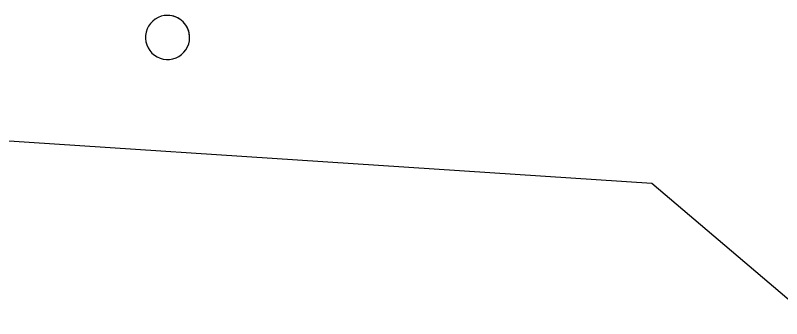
# Model space of a CAD drawing. Extents: x 28 to 165, y -144 to -37.
# Drawn here: x 55.2 to 93.37, y -128.24 to -113.14 of the extents above; entities that cross this region are included whole.
import ezdxf

# ---------------------------------------------------------------- set-up
doc = ezdxf.new("R2010")
doc.units = 0
doc.layers.get('0').update_dxf_attribs({"linetype": 'CONTINUOUS'})

msp = doc.modelspace()

# ---------------------------------------------------------------- linework, layer by layer
at = {"color": 7}
for points in [[(62.783927, -113.143867)], [(62.783927, -113.143867)], [(62.783927, -113.143868)], [(62.783927, -113.143868)], [(62.783927, -113.143868)], [(62.783927, -113.143868)]]:
    msp.add_lwpolyline(points, close=True, dxfattribs=at)
for points in [[(39.489429, -118.380074), (86.903684, -121.493686)], [(86.903684, -121.493686), (94.842888, -128.240573)]]:
    msp.add_lwpolyline(points, dxfattribs=at)
for points in [[(62.783927, -113.143867), (62.339018, -113.143867), (61.937918, -113.411874), (61.767658, -113.822916)], [(62.783927, -113.143867), (62.339018, -113.143867), (61.937918, -113.411874), (61.767658, -113.822916)], [(62.783927, -113.143868), (62.339018, -113.143868), (61.937918, -113.411874), (61.767659, -113.822916)], [(62.783927, -113.143868), (62.339018, -113.143868), (61.937918, -113.411874), (61.767659, -113.822916)], [(62.783927, -113.143868), (62.339018, -113.143868), (61.937918, -113.411874), (61.767659, -113.822916)], [(62.783927, -113.143868), (62.339018, -113.143868), (61.937918, -113.411874), (61.767659, -113.822916)], [(63.883928, -114.243868), (63.883928, -113.636354), (63.391441, -113.143867), (62.783927, -113.143867)], [(63.883928, -114.243868), (63.883928, -113.636354), (63.391441, -113.143867), (62.783927, -113.143867)], [(63.561745, -113.46605), (63.355455, -113.25976), (63.075665, -113.143868), (62.783927, -113.143868)], [(63.561745, -113.46605), (63.355455, -113.25976), (63.075665, -113.143868), (62.783927, -113.143868)], [(63.561745, -113.46605), (63.355455, -113.25976), (63.075665, -113.143868), (62.783927, -113.143868)], [(63.561745, -113.46605), (63.355455, -113.25976), (63.075665, -113.143868), (62.783927, -113.143868)], [(63.883927, -114.243868), (63.883927, -113.95213), (63.768035, -113.67234), (63.561745, -113.46605)], [(63.883927, -114.243868), (63.883927, -113.95213), (63.768035, -113.67234), (63.561745, -113.46605)], [(63.883927, -114.243868), (63.883927, -113.95213), (63.768035, -113.67234), (63.561745, -113.46605)], [(63.883927, -114.243868), (63.883927, -113.95213), (63.768035, -113.67234), (63.561745, -113.46605)], [(61.767658, -113.822916), (61.597399, -114.233958), (61.69151, -114.707088), (62.006109, -115.021686)], [(61.767658, -113.822916), (61.597399, -114.233958), (61.69151, -114.707088), (62.006109, -115.021686)], [(61.767659, -113.822916), (61.5974, -114.233958), (61.691511, -114.707088), (62.006109, -115.021686)], [(61.767659, -113.822916), (61.5974, -114.233958), (61.691511, -114.707088), (62.006109, -115.021686)], [(61.767659, -113.822916), (61.5974, -114.233958), (61.691511, -114.707088), (62.006109, -115.021686)], [(61.767659, -113.822916), (61.5974, -114.233958), (61.691511, -114.707088), (62.006109, -115.021686)], [(63.204879, -115.260136), (63.615921, -115.089877), (63.883927, -114.688777), (63.883927, -114.243868)], [(63.204879, -115.260137), (63.615921, -115.089877), (63.883928, -114.688777), (63.883928, -114.243868)], [(63.204879, -115.260136), (63.615921, -115.089877), (63.883927, -114.688777), (63.883927, -114.243868)], [(63.204879, -115.260137), (63.615921, -115.089877), (63.883928, -114.688777), (63.883928, -114.243868)], [(63.204879, -115.260136), (63.615921, -115.089877), (63.883927, -114.688777), (63.883927, -114.243868)], [(63.204879, -115.260136), (63.615921, -115.089877), (63.883927, -114.688777), (63.883927, -114.243868)], [(62.006109, -115.021686), (62.320707, -115.336284), (62.793837, -115.430395), (63.204879, -115.260136)], [(62.006109, -115.021686), (62.320707, -115.336284), (62.793837, -115.430396), (63.204879, -115.260137)], [(62.006109, -115.021686), (62.320707, -115.336284), (62.793837, -115.430395), (63.204879, -115.260136)], [(62.006109, -115.021686), (62.320707, -115.336284), (62.793837, -115.430396), (63.204879, -115.260137)], [(62.006109, -115.021686), (62.320707, -115.336284), (62.793837, -115.430395), (63.204879, -115.260136)], [(62.006109, -115.021686), (62.320707, -115.336284), (62.793837, -115.430395), (63.204879, -115.260136)]]:
    msp.add_open_spline(points, degree=3, dxfattribs=at)

doc.saveas('drawing.dxf')
